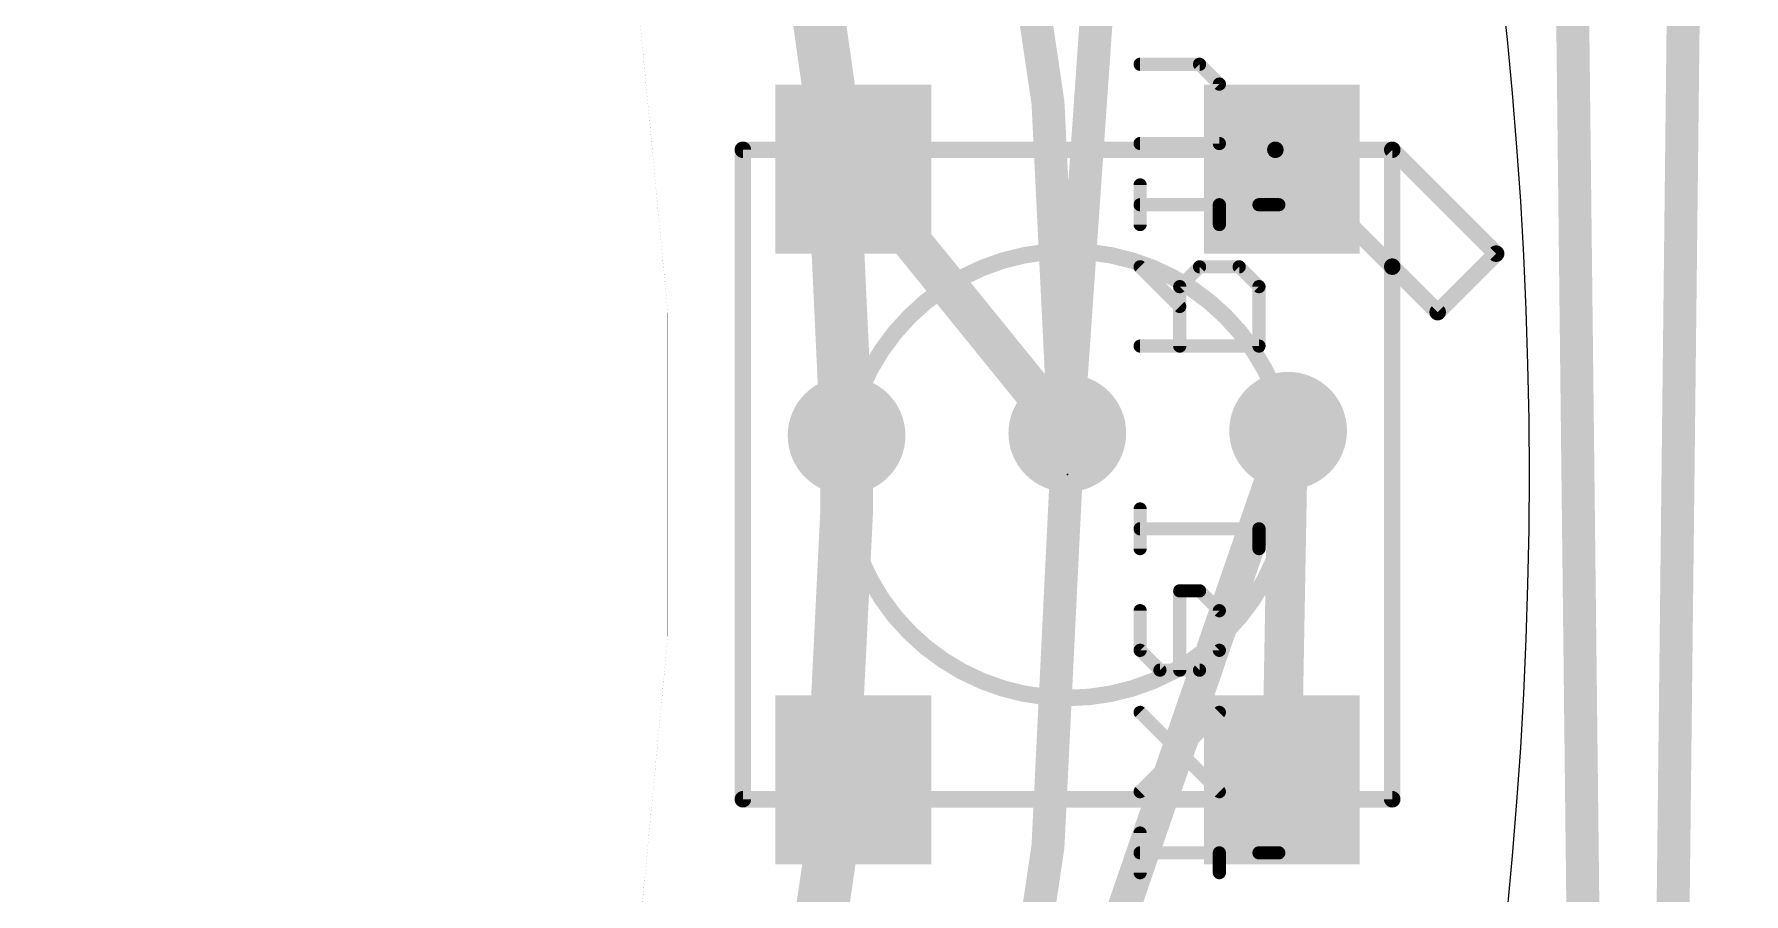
# Model space of a CAD drawing. Extents: x -33.4 to 34.4, y -34.2 to 33.7.
# Drawn here: x 21.25 to 34.42, y -3.23 to 3.39 of the extents above; entities that cross this region are included whole.
import ezdxf

# ---------------------------------------------------------------- set-up
doc = ezdxf.new("R2010")
doc.units = 0
for name, color, linetype in [('1', 22, 'CONTINUOUS'), ('16', 175, 'CONTINUOUS'), ('18', 82, 'CONTINUOUS'), ('20', 7, 'CONTINUOUS'), ('21', 2, 'CONTINUOUS'), ('22', 6, 'CONTINUOUS'), ('23', 7, 'CONTINUOUS')]:
    doc.layers.add(name, color=color, linetype=linetype)

# ---------------------------------------------------------------- blocks, each defined once
blk = doc.blocks.new('RECT')
blk.add_solid([(-0.5, -0.5), (0.5, -0.5), (-0.5, 0.5), (0.5, 0.5)])
blk = doc.blocks.new('ROUNDV')
at = {"const_width": 0.5}
blk.add_lwpolyline([(0, -0.25, 1), (0, 0.25, 1), (0, -0.25)], format="xyb", dxfattribs=at)

msp = doc.modelspace()

# ---------------------------------------------------------------- linework, layer by layer
at = {"layer": '1'}
for points, const_width in [([(33.528, -34.036), (32.766, 32.766)], 0.254), ([(27.56, 2.35), (29.2082, 0.3185)], 0.3048), ([(30.86, -2.35), (30.9082, 0.3371)], 0.3048)]:
    msp.add_lwpolyline(points, dxfattribs=dict(at, const_width=const_width))
for points, const_width in [([(29.2, 0, 0.4142), (0, 29.2)], 0.254), ([(27.6192, 2.398, 1), (27.5008, 2.302)], 0.1524), ([(29.149, 0.2705, 1), (29.2674, 0.3665)], 0.1524), ([(30.9844, 0.3357, 1), (30.8321, 0.3384)], 0.1524), ([(0, -29.2, 0.4142), (29.2, 0)], 0.254), ([(29.2635, 0, 1), (29.1365, 0)], 0.127), ([(29.1365, 0, 1), (29.2635, 0)], 0.127), ([(30.7838, -2.3486, 1), (30.9362, -2.3514)], 0.1524)]:
    msp.add_lwpolyline(points, format="xyb", dxfattribs=dict(at, const_width=const_width))
at = {"layer": '16'}
for points, const_width in [([(33.528, -33.782), (34.29, 33.528)], 0.254), ([(29.7678, 8.3254), (29.2082, 0.3185)], 0.254), ([(27.5085, -0.3), (27.5085, 0.3)], 0.4064), ([(30.9082, 0.3371), (28.2956, -7.252)], 0.254)]:
    msp.add_lwpolyline(points, dxfattribs=dict(at, const_width=const_width))
for points, const_width in [([(27.5085, 0.3, 0.4206), (-0.3001, 27.5079)], 0.4064), ([(27.6101, 0.3, 1), (27.4069, 0.3)], 0.2032), ([(27.4069, 0.3, 1), (27.6101, 0.3)], 0.2032), ([(30.9683, 0.3164, 1), (30.8482, 0.3577)], 0.127), ([(29.1449, 0.3229, 1), (29.2716, 0.3141)], 0.127), ([(0.3, -27.5085, 0.4142), (27.5085, -0.3)], 0.4064), ([(27.6101, -0.3, 1), (27.4069, -0.3)], 0.2032), ([(27.4069, -0.3, 1), (27.6101, -0.3)], 0.2032)]:
    msp.add_lwpolyline(points, format="xyb", dxfattribs=dict(at, const_width=const_width))
at = {"layer": '20', "const_width": 0.0003}
msp.add_lwpolyline([(0, -26.162, 1), (0, 26.162, 1), (0, -26.162)], format="xyb", dxfattribs=at)
at = {"layer": '20'}
for start, end in [(0, 90), (270, 0)]:
    msp.add_arc((0, 0), 32.766, start, end, dxfattribs=at)
at = {"layer": '21'}
for points, const_width in [([(26.71, 2.5318, 1), (26.71, 2.4682)], 0.0635), ([(26.7417, 2.5, 1), (26.6783, 2.5)], 0.0635), ([(30.81, 2.5318, 1), (30.81, 2.4682)], 0.0635), ([(30.8325, 2.5225, 1), (30.7875, 2.4775)], 0.0635), ([(30.81, 2.4682, 1), (30.81, 2.5318)], 0.0635), ([(31.7325, 2.5225, 1), (31.6875, 2.4775)], 0.0635), ([(31.7417, 2.5, 1), (31.6783, 2.5)], 0.0635), ([(31.71, 2.4682, 1), (31.71, 2.5318)], 0.0635), ([(29.21, -1.7205, 1), (29.21, 1.7205, 1), (29.21, -1.7205)], 0.127), ([(32.5325, 1.6775, 1), (32.4875, 1.7225)], 0.0635), ([(32.4875, 1.6775, 1), (32.5325, 1.7225)], 0.0635), ([(31.7325, 1.6225, 1), (31.6875, 1.5775)], 0.0635), ([(31.7417, 1.6, 1), (31.6783, 1.6)], 0.0635), ([(31.6783, 1.6, 1), (31.7417, 1.6)], 0.0635), ([(31.6875, 1.5775, 1), (31.7325, 1.6225)], 0.0635), ([(32.0375, 1.2725, 1), (32.0825, 1.2275)], 0.0635), ([(32.0375, 1.2275, 1), (32.0825, 1.2725)], 0.0635), ([(26.71, -2.4682, 1), (26.71, -2.5318)], 0.0635), ([(26.6783, -2.5, 1), (26.7417, -2.5)], 0.0635), ([(31.6783, -2.5, 1), (31.7417, -2.5)], 0.0635), ([(31.71, -2.5318, 1), (31.71, -2.4682)], 0.0635)]:
    msp.add_lwpolyline(points, format="xyb", dxfattribs=dict(at, const_width=const_width))
at = {"layer": '21', "const_width": 0.127}
for points in [[(26.71, -2.5), (26.71, 2.5)], [(26.71, 2.5), (30.81, 2.5)], [(30.81, 2.5), (31.71, 2.5)], [(30.81, 2.5), (31.71, 1.6)], [(31.71, 2.5), (31.71, 1.6)], [(32.51, 1.7), (31.71, 2.5)], [(32.06, 1.25), (32.51, 1.7)], [(31.71, 1.6), (31.71, -2.5)], [(31.71, 1.6), (32.06, 1.25)], [(31.71, -2.5), (26.71, -2.5)]]:
    msp.add_lwpolyline(points, dxfattribs=at)
at = {"layer": '22', "const_width": 0.1016}
for points in [[(30.2264, 3.1581), (29.7688, 3.1581)], [(30.3789, 3.0056), (30.2264, 3.1581)], [(30.3789, 2.548), (30.3789, 3.0056)], [(29.7688, 2.548), (30.3789, 2.548)], [(29.7688, 1.9243), (29.7688, 2.2294)], [(30.3789, 2.0768), (29.7688, 2.0768)], [(30.3789, 1.9243), (30.3789, 2.0768)], [(30.8365, 2.0768), (30.684, 2.0768)], [(30.0739, 1.2938), (29.7688, 1.5989)], [(30.2264, 1.5989), (30.0739, 1.4464)], [(30.5315, 1.5989), (30.2264, 1.5989)], [(30.684, 1.4464), (30.5315, 1.5989)], [(30.0739, 1.4464), (30.0739, 0.9888)], [(30.684, 0.9888), (30.684, 1.4464)], [(29.7688, 0.9888), (30.684, 0.9888)], [(29.7688, -0.5704), (29.7688, -0.2654)], [(30.684, -0.4179), (29.7688, -0.4179)], [(30.684, -0.5704), (30.684, -0.4179)], [(30.2264, -0.8958), (30.0739, -0.8958)], [(30.0739, -0.8958), (30.0739, -1.5059)], [(30.3789, -1.0483), (30.2264, -0.8958)], [(29.7688, -1.0483), (29.7688, -1.3534)], [(30.3789, -1.3534), (30.3789, -1.0483)], [(29.7688, -1.3534), (29.9213, -1.5059)], [(30.2264, -1.5059), (30.3789, -1.3534)], [(29.9213, -1.5059), (30.2264, -1.5059)], [(30.3789, -2.4414), (29.7688, -1.8313)], [(29.7688, -2.4414), (30.3789, -1.8313)], [(29.7688, -3.0651), (29.7688, -2.7601)], [(30.3789, -2.9126), (29.7688, -2.9126)], [(30.3789, -3.0651), (30.3789, -2.9126)], [(30.8365, -2.9126), (30.684, -2.9126)]]:
    msp.add_lwpolyline(points, dxfattribs=at)
at = {"layer": '22', "const_width": 0.0508}
for points in [[(29.7688, 3.1835, 1), (29.7688, 3.1327)], [(30.2444, 3.1761, 1), (30.2084, 3.1401)], [(30.2264, 3.1327, 1), (30.2264, 3.1835)], [(30.4043, 3.0056, 1), (30.3535, 3.0056)], [(30.361, 2.9876, 1), (30.3969, 3.0235)], [(29.7688, 2.5734, 1), (29.7688, 2.5226)], [(30.3535, 2.548, 1), (30.4043, 2.548)], [(30.3789, 2.5226, 1), (30.3789, 2.5734)], [(29.7942, 2.2294, 1), (29.7434, 2.2294)], [(29.7688, 2.1022, 1), (29.7688, 2.0514)], [(30.4043, 2.0768, 1), (30.3535, 2.0768)], [(30.3789, 2.0514, 1), (30.3789, 2.1022)], [(30.684, 2.1022, 1), (30.684, 2.0514)], [(30.8365, 2.0514, 1), (30.8365, 2.1022)], [(29.7434, 1.9243, 1), (29.7942, 1.9243)], [(30.3535, 1.9243, 1), (30.4043, 1.9243)], [(29.7868, 1.6169, 1), (29.7508, 1.5809)], [(30.2264, 1.6243, 1), (30.2264, 1.5735)], [(30.2444, 1.5809, 1), (30.2084, 1.6169)], [(30.5494, 1.6169, 1), (30.5135, 1.5809)], [(30.5315, 1.5735, 1), (30.5315, 1.6243)], [(30.0993, 1.4464, 1), (30.0485, 1.4464)], [(30.0559, 1.4643, 1), (30.0918, 1.4284)], [(30.7094, 1.4464, 1), (30.6586, 1.4464)], [(30.666, 1.4284, 1), (30.7019, 1.4643)], [(30.0559, 1.2759, 1), (30.0918, 1.3118)], [(29.7688, 1.0142, 1), (29.7688, 0.9634)], [(30.0485, 0.9888, 1), (30.0993, 0.9888)], [(30.6586, 0.9888, 1), (30.7094, 0.9888)], [(30.684, 0.9634, 1), (30.684, 1.0142)], [(29.7942, -0.2654, 1), (29.7434, -0.2654)], [(29.7688, -0.3925, 1), (29.7688, -0.4433)], [(30.7094, -0.4179, 1), (30.6586, -0.4179)], [(30.684, -0.4433, 1), (30.684, -0.3925)], [(29.7434, -0.5704, 1), (29.7942, -0.5704)], [(30.6586, -0.5704, 1), (30.7094, -0.5704)], [(30.0739, -0.8704, 1), (30.0739, -0.9212)], [(30.0993, -0.8958, 1), (30.0485, -0.8958)], [(30.2444, -0.8778, 1), (30.2084, -0.9138)], [(30.2264, -0.9212, 1), (30.2264, -0.8704)], [(29.7942, -1.0483, 1), (29.7434, -1.0483)], [(30.4043, -1.0483, 1), (30.3535, -1.0483)], [(30.361, -1.0663, 1), (30.3969, -1.0304)], [(29.7868, -1.3354, 1), (29.7508, -1.3714)], [(30.3969, -1.3714, 1), (30.361, -1.3354)], [(29.7434, -1.3534, 1), (29.7942, -1.3534)], [(30.3535, -1.3534, 1), (30.4043, -1.3534)], [(29.9213, -1.4805, 1), (29.9213, -1.5313)], [(29.9034, -1.5239, 1), (29.9393, -1.488)], [(30.0485, -1.5059, 1), (30.0993, -1.5059)], [(30.2084, -1.488, 1), (30.2444, -1.5239)], [(30.2264, -1.5313, 1), (30.2264, -1.4805)], [(29.7868, -1.8134, 1), (29.7508, -1.8493)], [(30.3969, -1.8493, 1), (30.361, -1.8134)], [(29.7508, -2.4235, 1), (29.7868, -2.4594)], [(30.361, -2.4594, 1), (30.3969, -2.4235)], [(29.7942, -2.7601, 1), (29.7434, -2.7601)], [(29.7688, -2.8872, 1), (29.7688, -2.938)], [(30.4043, -2.9126, 1), (30.3535, -2.9126)], [(30.3789, -2.938, 1), (30.3789, -2.8872)], [(30.684, -2.8872, 1), (30.684, -2.938)], [(30.8365, -2.938, 1), (30.8365, -2.8872)], [(29.7434, -3.0651, 1), (29.7942, -3.0651)], [(30.3535, -3.0651, 1), (30.4043, -3.0651)]]:
    msp.add_lwpolyline(points, format="xyb", dxfattribs=at)
at = {"layer": '23'}
msp.add_point((29.21, 0), dxfattribs=at)

# ---------------------------------------------------------------- block references
at = {"layer": '1', "xscale": 1.3, "yscale": 1.2, "rotation": 90}
for p in [(27.56, 2.35), (30.86, 2.35), (27.56, -2.35), (30.86, -2.35)]:
    msp.add_blockref('RECT', p, dxfattribs=at)
at = {"layer": '18', "xscale": 0.9064, "yscale": 0.9064}
for p in [(30.9082, 0.3371), (30.9082, 0.3371), (27.5085, 0.3), (27.5085, 0.3), (29.2082, 0.3185), (29.2082, 0.3185)]:
    msp.add_blockref('ROUNDV', p, dxfattribs=at)

doc.saveas('drawing.dxf')
